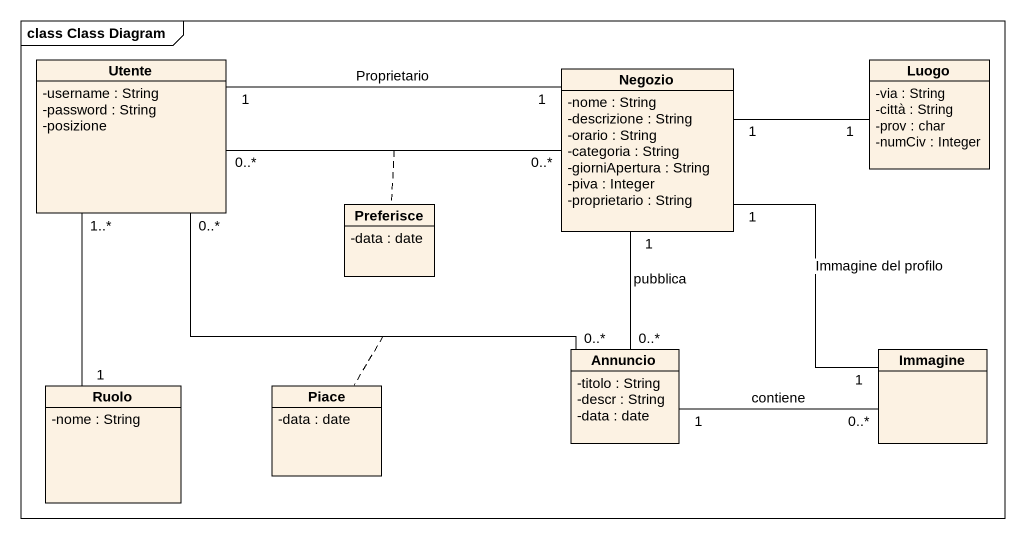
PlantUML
@startuml
mainframe class Class Diagram
hide circle
hide empty members
skinparam classAttributeIconSize 0
class Utente {
  -username : String
  -password : String
  -posizione
}
class Negozio {
  -nome : String
  -descrizione : String
  -orario : String
  -categoria : String
  -giorniApertura : String
  -piva : Integer
  -proprietario : String
}
class Luogo {
  -via : String
  -città : String
  -prov : char
  -numCiv : Integer
}
class Preferisce {
  -data : date
}
class Annuncio {
  -titolo : String
  -descr : String
  -data : date
}
class Immagine
class Ruolo {
  -nome : String
}
class Piace {
  -data : date
}
Utente "1" -right- "1" Negozio : Proprietario
Utente "0..*" -right- "0..*" Negozio
(Utente, Negozio) .. Preferisce
Utente "0..*" -right- "0..*" Annuncio
(Utente, Annuncio) .. Piace
Utente "1..*" -- "1" Ruolo
Negozio "1" -right- "1" Luogo
Negozio "1" -- "0..*" Annuncio : pubblica
Negozio "1" -- "1" Immagine : Immagine del profilo
Annuncio "1" -right- "0..*" Immagine : contiene
@enduml
